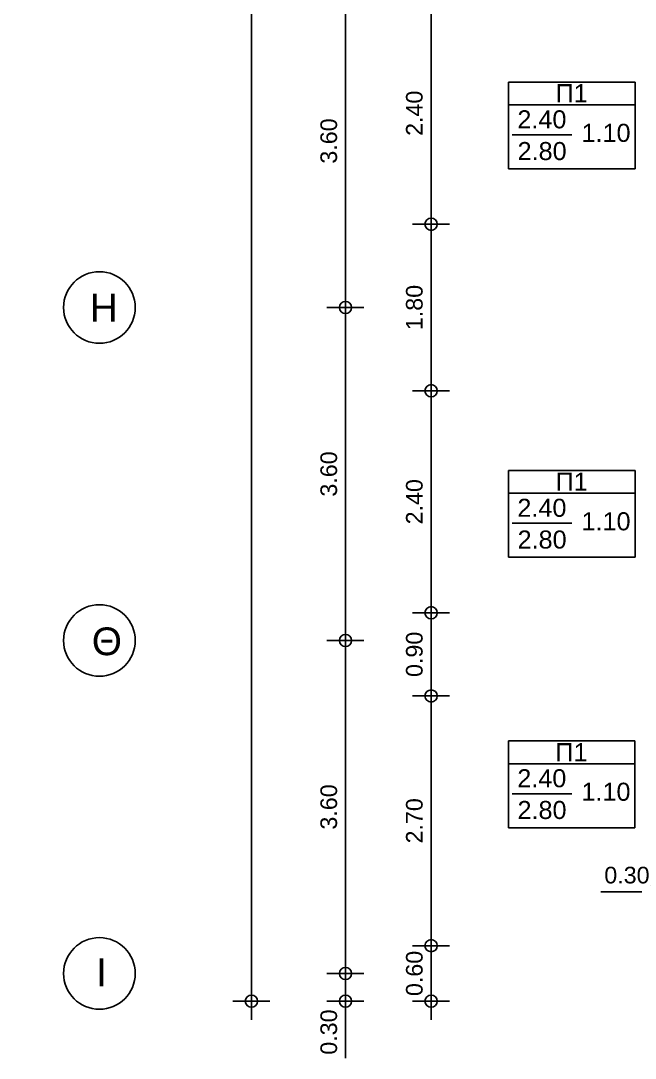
# Model space of a CAD drawing. Header units: metres. Extents: x -11 to 85, y -301 to 135.
# Drawn here: x 7.93 to 14.57, y 14.53 to 25.75 of the extents above; entities that cross this region are included whole.
import ezdxf

# ---------------------------------------------------------------- set-up
doc = ezdxf.new("R2010")
doc.units = ezdxf.units.M
doc.header["$LTSCALE"] = 0.036
doc.header["$PDMODE"] = 2
doc.layers.add('arxitek corofos', color=252, linetype='Continuous')
doc.layers.add('DIMBLK', color=252, linetype='Continuous')
doc.styles.add('COMU-N', font='arial.ttf')
doc.styles.get("Standard").update_dxf_attribs({"font": 'arial.ttf'})
doc.dimstyles.new('CADWDOT', dxfattribs={"dimscale": 0.1, "dimtxt": 1.8, "dimasz": 0.08, "dimexe": 2, "dimexo": 0, "dimgap": 0.09, "dimtad": 0, "dimrnd": 0.001, "dimzin": 0, "dimdsep": 46, "dimtxsty": 'Standard', "dimblk1": 'ARTDIM', "dimblk2": 'ARTDIM', "dimsah": 1, "dimcen": 0.09, "dimdle": 0.05, "dimse1": 1, "dimse2": 1, "dimadec": 0, "dimazin": 0, "dimtfac": 1, "dimtmove": 0, "dimatfit": 3, "dimldrblk": 'ARTDIM', "dimfxl": 2, "dimtvp": 0.9999, "dimtolj": 1, "dimtzin": 0, "dimarcsym": 0})

# ---------------------------------------------------------------- blocks, each defined once
blk = doc.blocks.new('ARTDIM')
at = {"layer": 'DIMBLK'}
for p, q in [((0, -24.9975), (0, 24.9975)), ((-24.9975, 0), (24.9975, 0))]:
    blk.add_line(p, q, dxfattribs=at)
blk.add_circle((0, 0), 8.25, dxfattribs=at)
blk = doc.blocks.new('*D332')
at = {"layer": 'arxitek corofos', "color": 0, "lineweight": -2}
blk.add_line((10.423, 44.539), (10.423, 15.155), dxfattribs=at)
at = {"layer": 'Defpoints', "color": 0, "transparency": 16777216}
for p in [(13.537, 44.547), (10.423, 15.147), (13.537, 15.147)]:
    blk.add_point(p, dxfattribs=at)
at = {"layer": 'arxitek corofos', "color": 0, "lineweight": -2, "xscale": 0.008, "yscale": 0.008, "zscale": 0.008}
for p, rotation in [((10.423, 44.547), 90), ((10.423, 15.147), 270)]:
    blk.add_blockref('ARTDIM', p, dxfattribs=dict(at, rotation=rotation))
at = {"layer": 'arxitek corofos', "color": 0, "insert": (10.243, 29.847), "char_height": 0.18, "attachment_point": 5, "rotation": 90}
blk.add_mtext('\\A1;29.40', dxfattribs=at)
blk = doc.blocks.new('*D339')
at = {"layer": 'arxitek corofos', "color": 0, "lineweight": -2}
blk.add_line((11.44, 26.239), (11.44, 22.655), dxfattribs=at)
at = {"layer": 'Defpoints', "color": 0, "transparency": 16777216}
for p in [(7.93, 26.247), (7.93, 22.647), (11.44, 22.647)]:
    blk.add_point(p, dxfattribs=at)
at = {"layer": 'arxitek corofos', "color": 0, "lineweight": -2, "xscale": 0.008, "yscale": 0.008, "zscale": 0.008}
for p, rotation in [((11.44, 26.247), 90), ((11.44, 22.647), 270)]:
    blk.add_blockref('ARTDIM', p, dxfattribs=dict(at, rotation=rotation))
at = {"layer": 'arxitek corofos', "color": 0, "insert": (11.26, 24.447), "char_height": 0.18, "attachment_point": 5, "rotation": 90}
blk.add_mtext('\\A1;3.60', dxfattribs=at)
blk = doc.blocks.new('*D340')
at = {"layer": 'arxitek corofos', "color": 0, "lineweight": -2}
blk.add_line((11.44, 22.639), (11.44, 19.055), dxfattribs=at)
at = {"layer": 'Defpoints', "color": 0, "transparency": 16777216}
for p in [(7.93, 22.647), (7.93, 19.047), (11.44, 19.047)]:
    blk.add_point(p, dxfattribs=at)
at = {"layer": 'arxitek corofos', "color": 0, "lineweight": -2, "xscale": 0.008, "yscale": 0.008, "zscale": 0.008}
for p, rotation in [((11.44, 22.647), 90), ((11.44, 19.047), 270)]:
    blk.add_blockref('ARTDIM', p, dxfattribs=dict(at, rotation=rotation))
at = {"layer": 'arxitek corofos', "color": 0, "insert": (11.26, 20.847), "char_height": 0.18, "attachment_point": 5, "rotation": 90}
blk.add_mtext('\\A1;3.60', dxfattribs=at)
blk = doc.blocks.new('*D341')
at = {"layer": 'arxitek corofos', "color": 0, "lineweight": -2}
blk.add_line((11.44, 19.039), (11.44, 15.455), dxfattribs=at)
at = {"layer": 'Defpoints', "color": 0, "transparency": 16777216}
for p in [(7.93, 19.047), (7.93, 15.447), (11.44, 15.447)]:
    blk.add_point(p, dxfattribs=at)
at = {"layer": 'arxitek corofos', "color": 0, "lineweight": -2, "xscale": 0.008, "yscale": 0.008, "zscale": 0.008}
for p, rotation in [((11.44, 19.047), 90), ((11.44, 15.447), 270)]:
    blk.add_blockref('ARTDIM', p, dxfattribs=dict(at, rotation=rotation))
at = {"layer": 'arxitek corofos', "color": 0, "insert": (11.26, 17.247), "char_height": 0.18, "attachment_point": 5, "rotation": 90}
blk.add_mtext('\\A1;3.60', dxfattribs=at)
blk = doc.blocks.new('*D342')
at = {"layer": 'arxitek corofos', "color": 0, "lineweight": -2}
for p, q in [((11.44, 15.439), (11.44, 15.155)), ((11.44, 15.147), (11.44, 14.53))]:
    blk.add_line(p, q, dxfattribs=at)
at = {"layer": 'Defpoints', "color": 0, "transparency": 16777216}
for p in [(7.93, 15.447), (11.44, 15.147), (13.537, 15.147)]:
    blk.add_point(p, dxfattribs=at)
at = {"layer": 'arxitek corofos', "color": 0, "lineweight": -2, "xscale": 0.008, "yscale": 0.008, "zscale": 0.008}
for p, rotation in [((11.44, 15.447), 90), ((11.44, 15.147), 270)]:
    blk.add_blockref('ARTDIM', p, dxfattribs=dict(at, rotation=rotation))
at = {"layer": 'arxitek corofos', "color": 0, "insert": (11.26, 14.813), "char_height": 0.18, "attachment_point": 5, "rotation": 90}
blk.add_mtext('\\A1;0.30', dxfattribs=at)
blk = doc.blocks.new('*D354')
at = {"layer": 'arxitek corofos', "color": 0, "lineweight": -2}
blk.add_line((12.365, 25.939), (12.365, 23.555), dxfattribs=at)
at = {"layer": 'Defpoints', "color": 0, "transparency": 16777216}
for p in [(13.828, 25.947), (12.365, 23.547), (13.828, 23.547)]:
    blk.add_point(p, dxfattribs=at)
at = {"layer": 'arxitek corofos', "color": 0, "lineweight": -2, "xscale": 0.008, "yscale": 0.008, "zscale": 0.008}
for p, rotation in [((12.365, 25.947), 90), ((12.365, 23.547), 270)]:
    blk.add_blockref('ARTDIM', p, dxfattribs=dict(at, rotation=rotation))
at = {"layer": 'arxitek corofos', "color": 0, "insert": (12.185, 24.747), "char_height": 0.18, "attachment_point": 5, "rotation": 90}
blk.add_mtext('\\A1;2.40', dxfattribs=at)
blk = doc.blocks.new('*D355')
at = {"layer": 'arxitek corofos', "color": 0, "lineweight": -2}
blk.add_line((12.365, 23.539), (12.365, 21.755), dxfattribs=at)
at = {"layer": 'Defpoints', "color": 0, "transparency": 16777216}
for p in [(13.828, 23.547), (12.365, 21.747), (13.828, 21.747)]:
    blk.add_point(p, dxfattribs=at)
at = {"layer": 'arxitek corofos', "color": 0, "lineweight": -2, "xscale": 0.008, "yscale": 0.008, "zscale": 0.008}
for p, rotation in [((12.365, 23.547), 90), ((12.365, 21.747), 270)]:
    blk.add_blockref('ARTDIM', p, dxfattribs=dict(at, rotation=rotation))
at = {"layer": 'arxitek corofos', "color": 0, "insert": (12.185, 22.647), "char_height": 0.18, "attachment_point": 5, "rotation": 90}
blk.add_mtext('\\A1;1.80', dxfattribs=at)
blk = doc.blocks.new('*D356')
at = {"layer": 'arxitek corofos', "color": 0, "lineweight": -2}
blk.add_line((12.365, 21.739), (12.365, 19.355), dxfattribs=at)
at = {"layer": 'Defpoints', "color": 0, "transparency": 16777216}
for p in [(13.828, 21.747), (12.365, 19.347), (13.828, 19.347)]:
    blk.add_point(p, dxfattribs=at)
at = {"layer": 'arxitek corofos', "color": 0, "lineweight": -2, "xscale": 0.008, "yscale": 0.008, "zscale": 0.008}
for p, rotation in [((12.365, 21.747), 90), ((12.365, 19.347), 270)]:
    blk.add_blockref('ARTDIM', p, dxfattribs=dict(at, rotation=rotation))
at = {"layer": 'arxitek corofos', "color": 0, "insert": (12.185, 20.547), "char_height": 0.18, "attachment_point": 5, "rotation": 90}
blk.add_mtext('\\A1;2.40', dxfattribs=at)
blk = doc.blocks.new('*D357')
at = {"layer": 'arxitek corofos', "color": 0, "lineweight": -2}
blk.add_line((12.365, 19.339), (12.365, 18.455), dxfattribs=at)
at = {"layer": 'Defpoints', "color": 0, "transparency": 16777216}
for p in [(13.828, 19.347), (12.365, 18.447), (13.828, 18.447)]:
    blk.add_point(p, dxfattribs=at)
at = {"layer": 'arxitek corofos', "color": 0, "lineweight": -2, "xscale": 0.008, "yscale": 0.008, "zscale": 0.008}
for p, rotation in [((12.365, 19.347), 90), ((12.365, 18.447), 270)]:
    blk.add_blockref('ARTDIM', p, dxfattribs=dict(at, rotation=rotation))
at = {"layer": 'arxitek corofos', "color": 0, "insert": (12.185, 18.897), "char_height": 0.18, "attachment_point": 5, "rotation": 90}
blk.add_mtext('\\A1;0.90', dxfattribs=at)
blk = doc.blocks.new('*D358')
at = {"layer": 'arxitek corofos', "color": 0, "lineweight": -2}
blk.add_line((12.365, 18.439), (12.365, 15.755), dxfattribs=at)
at = {"layer": 'Defpoints', "color": 0, "transparency": 16777216}
for p in [(13.828, 18.447), (12.365, 15.747), (13.828, 15.747)]:
    blk.add_point(p, dxfattribs=at)
at = {"layer": 'arxitek corofos', "color": 0, "lineweight": -2, "xscale": 0.008, "yscale": 0.008, "zscale": 0.008}
for p, rotation in [((12.365, 18.447), 90), ((12.365, 15.747), 270)]:
    blk.add_blockref('ARTDIM', p, dxfattribs=dict(at, rotation=rotation))
at = {"layer": 'arxitek corofos', "color": 0, "insert": (12.185, 17.097), "char_height": 0.18, "attachment_point": 5, "rotation": 90}
blk.add_mtext('\\A1;2.70', dxfattribs=at)
blk = doc.blocks.new('*D359')
at = {"layer": 'arxitek corofos', "color": 0, "lineweight": -2}
blk.add_line((12.365, 15.739), (12.365, 15.155), dxfattribs=at)
at = {"layer": 'Defpoints', "color": 0, "transparency": 16777216}
for p in [(13.828, 15.747), (12.365, 15.147), (13.828, 15.147)]:
    blk.add_point(p, dxfattribs=at)
at = {"layer": 'arxitek corofos', "color": 0, "lineweight": -2, "xscale": 0.008, "yscale": 0.008, "zscale": 0.008}
for p, rotation in [((12.365, 15.747), 90), ((12.365, 15.147), 270)]:
    blk.add_blockref('ARTDIM', p, dxfattribs=dict(at, rotation=rotation))
at = {"layer": 'arxitek corofos', "color": 0, "insert": (12.185, 15.447), "char_height": 0.18, "attachment_point": 5, "rotation": 90}
blk.add_mtext('\\A1;0.60', dxfattribs=at)
blk = doc.blocks.new('*D432')
at = {"layer": 'arxitek corofos', "color": 0, "lineweight": -2}
for p, q in [((14.774, 16.329), (14.199, 16.329)), ((15.066, 16.329), (14.782, 16.329))]:
    blk.add_line(p, q, dxfattribs=at)
at = {"layer": 'Defpoints', "color": 0, "transparency": 16777216}
for p in [(14.774, 16.329), (14.774, 15.447), (15.074, 15.447)]:
    blk.add_point(p, dxfattribs=at)
at = {"layer": 'arxitek corofos', "color": 0, "lineweight": -2, "xscale": 0.008, "yscale": 0.008, "zscale": 0.008, "rotation": 180}
blk.add_blockref('ARTDIM', (14.774, 16.329), dxfattribs=at)
at = {"layer": 'arxitek corofos', "color": 0, "lineweight": -2, "xscale": 0.008, "yscale": 0.008, "zscale": 0.008}
blk.add_blockref('ARTDIM', (15.074, 16.329), dxfattribs=at)
at = {"layer": 'arxitek corofos', "color": 0, "insert": (14.482, 16.509), "char_height": 0.18, "attachment_point": 5}
blk.add_mtext('\\A1;0.30', dxfattribs=at)

msp = doc.modelspace()

# ---------------------------------------------------------------- linework, layer by layer
at = {"layer": 'arxitek corofos'}
for p, q in [((13.202, 24.148), (13.202, 25.085)), ((13.202, 25.085), (14.57, 25.085)), ((14.57, 25.085), (14.57, 24.148)), ((14.57, 24.839), (13.202, 24.839)), ((13.241, 24.514), (13.887, 24.514)), ((14.57, 24.148), (13.202, 24.148)), ((13.202, 19.948), (13.202, 20.885)), ((13.202, 20.885), (14.57, 20.885)), ((14.57, 20.885), (14.57, 19.948)), ((14.57, 20.639), (13.202, 20.639)), ((13.241, 20.314), (13.887, 20.314)), ((14.57, 19.948), (13.202, 19.948)), ((13.201, 17.023), (13.201, 17.961)), ((13.201, 17.961), (14.568, 17.961)), ((14.568, 17.961), (14.568, 17.023)), ((14.568, 17.715), (13.201, 17.715)), ((13.24, 17.389), (13.886, 17.389)), ((14.568, 17.023), (13.201, 17.023))]:
    msp.add_line(p, q, dxfattribs=at)
for centre in [(8.78, 22.647), (8.78, 19.047), (8.78, 15.447)]:
    msp.add_circle(centre, 0.387, dxfattribs=at)

# ---------------------------------------------------------------- texts
at = {"layer": 'arxitek corofos', "style": 'COMU-N'}
for s, height, p in [('Π1', 0.195, (13.71, 24.867)), ('2.40', 0.195, (13.298, 24.584)), ('1.10', 0.195, (13.991, 24.438)), ('2.80', 0.195, (13.3, 24.241)), ('Η', 0.3, (8.677, 22.495)), ('Π1', 0.195, (13.71, 20.667)), ('2.40', 0.195, (13.298, 20.384)), ('1.10', 0.195, (13.991, 20.238)), ('2.80', 0.195, (13.3, 20.041)), ('Θ', 0.3, (8.698, 18.888)), ('Π1', 0.195, (13.708, 17.742)), ('2.40', 0.195, (13.297, 17.46)), ('1.10', 0.195, (13.99, 17.314)), ('2.80', 0.195, (13.299, 17.117)), ('Ι', 0.3, (8.746, 15.309))]:
    msp.add_text(s, height=height, dxfattribs=at).set_placement(p)

# ---------------------------------------------------------------- dimensions: what is measured, and where the dimension line sits
at = {"layer": 'arxitek corofos'}
for base, p1, p2, picture, middle in [((10.423, 15.147), (13.537, 44.547), (13.537, 15.147), '*D332', (10.243, 29.847)), ((11.44, 22.647), (7.93, 26.247), (7.93, 22.647), '*D339', (11.26, 24.447)), ((12.365, 23.547), (13.828, 25.947), (13.828, 23.547), '*D354', (12.185, 24.747)), ((12.365, 21.747), (13.828, 23.547), (13.828, 21.747), '*D355', (12.185, 22.647)), ((11.44, 19.047), (7.93, 22.647), (7.93, 19.047), '*D340', (11.26, 20.847)), ((12.365, 19.347), (13.828, 21.747), (13.828, 19.347), '*D356', (12.185, 20.547)), ((12.365, 18.447), (13.828, 19.347), (13.828, 18.447), '*D357', (12.185, 18.897)), ((11.44, 15.447), (7.93, 19.047), (7.93, 15.447), '*D341', (11.26, 17.247)), ((12.365, 15.747), (13.828, 18.447), (13.828, 15.747), '*D358', (12.185, 17.097)), ((12.365, 15.147), (13.828, 15.747), (13.828, 15.147), '*D359', (12.185, 15.447))]:
    dim = msp.add_linear_dim(base=base, p1=p1, p2=p2, angle=90, dimstyle='CADWDOT', dxfattribs=at)
    dim.commit()
    dim.dimension.update_dxf_attribs({"geometry": picture, "text_midpoint": middle})
dim = msp.add_linear_dim(base=(14.774, 16.329), p1=(15.074, 15.447), p2=(14.774, 15.447), dimstyle='CADWDOT', dxfattribs=at)
dim.commit()
dim.dimension.update_dxf_attribs({"geometry": '*D432', "text_midpoint": (14.482, 16.509)})
dim = msp.add_linear_dim(base=(11.44, 15.147), p1=(7.93, 15.447), p2=(13.537, 15.147), angle=90, dimstyle='CADWDOT', dxfattribs=at)
dim.commit()
dim.dimension.update_dxf_attribs({"geometry": '*D342', "text_midpoint": (11.44, 14.813), "dimtype": 160})

doc.saveas('drawing.dxf')
